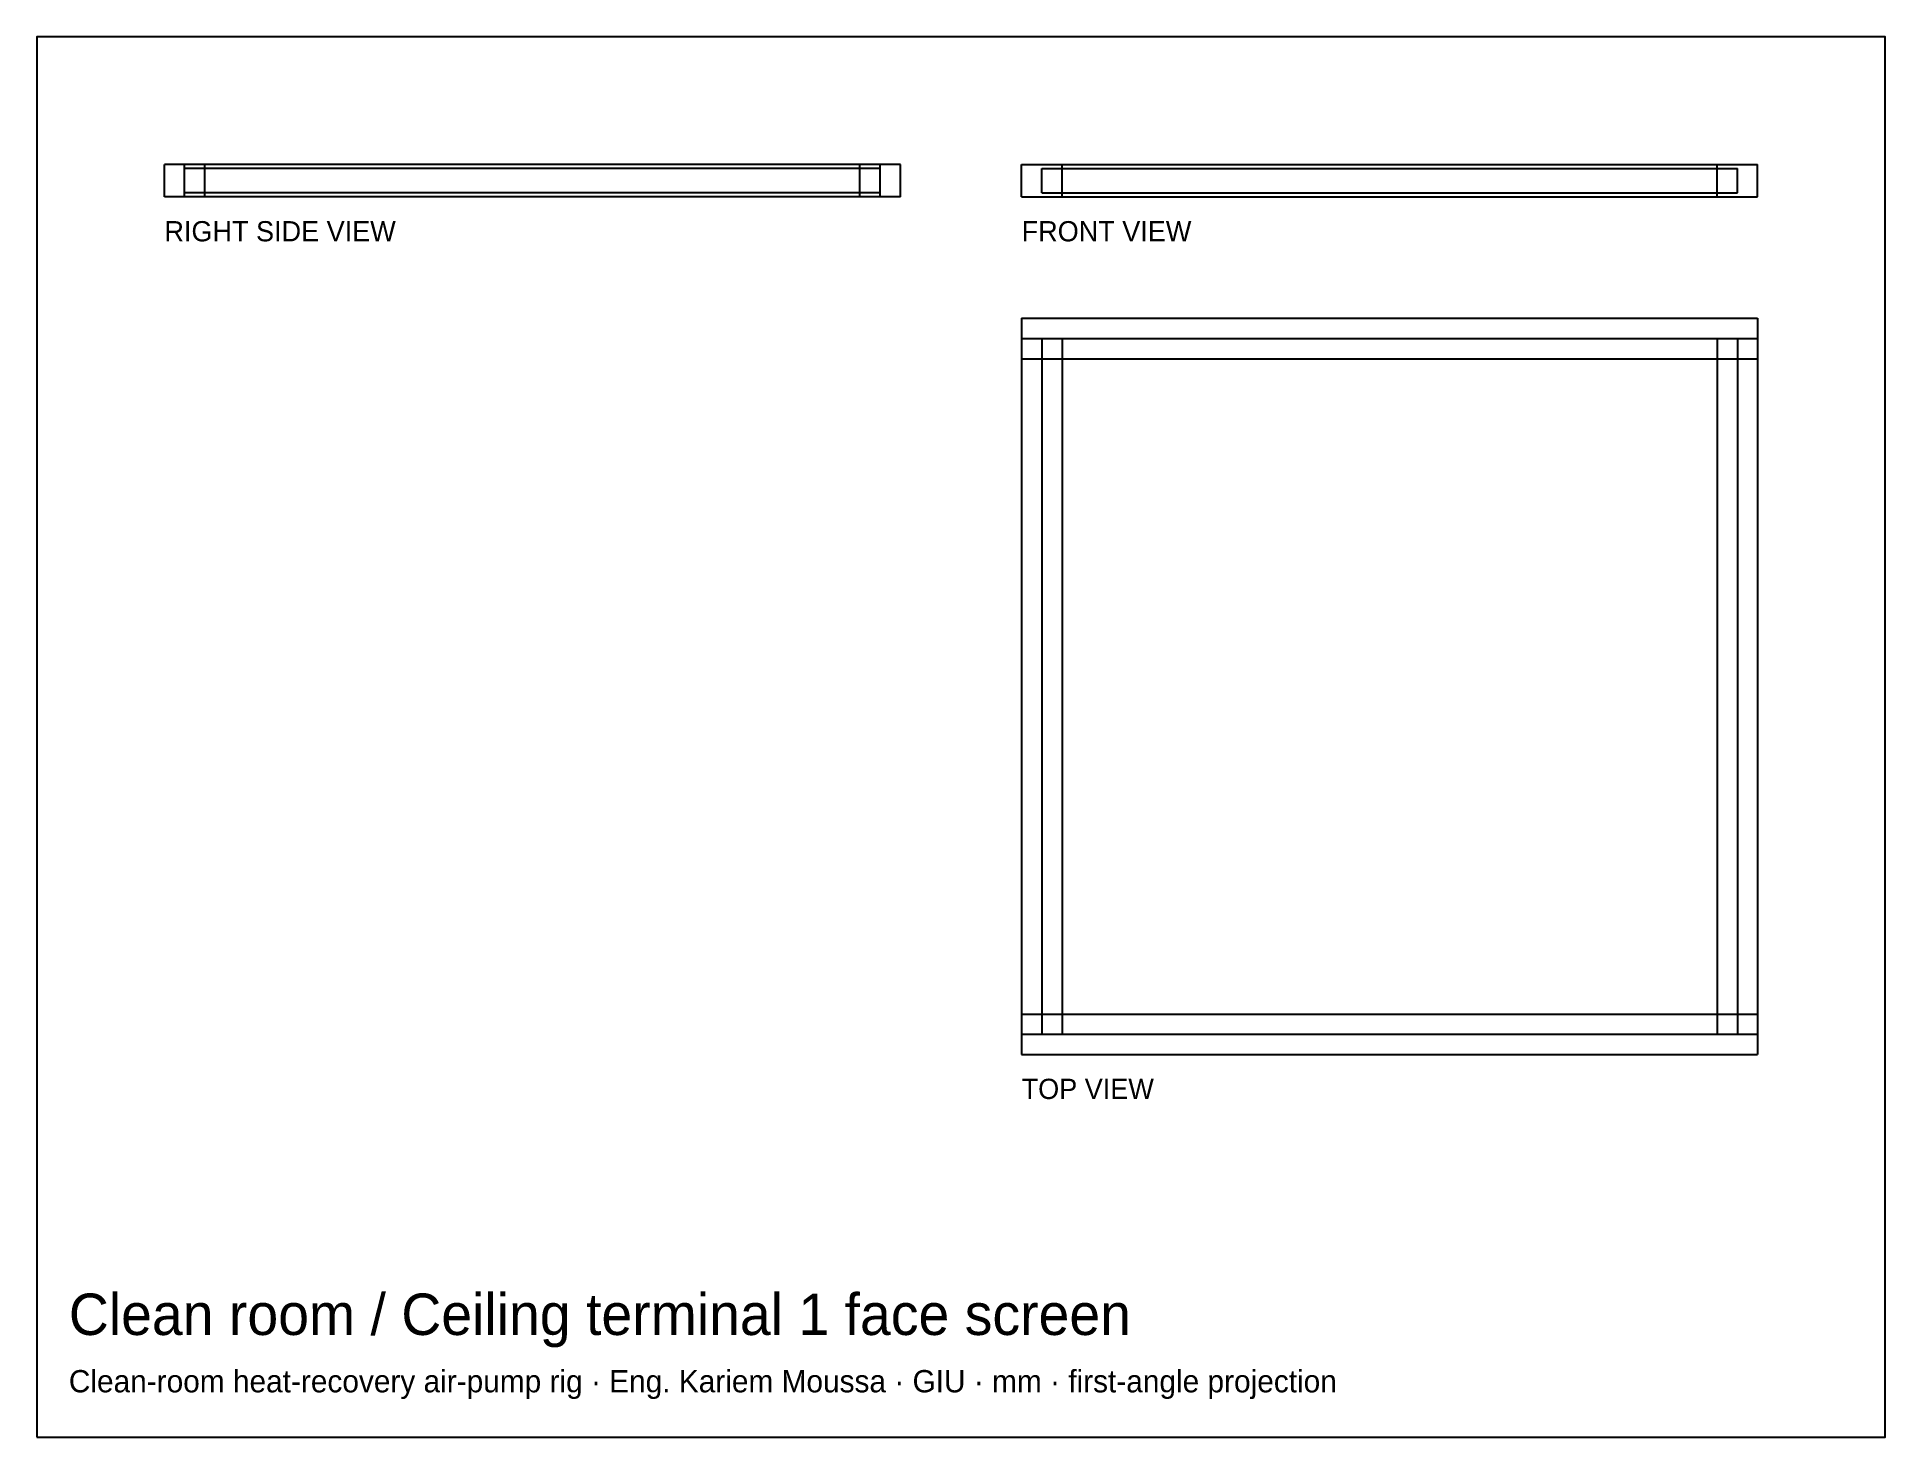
# Model space of a CAD drawing. Header units: millimetres. Extents: x -27 to 201, y 243 to 416.
import ezdxf

# ---------------------------------------------------------------- set-up
doc = ezdxf.new("R2010")
doc.units = ezdxf.units.MM
for name, color, linetype in [('BORDER', 7, 'Continuous'), ('HIDDEN', 8, 'Continuous'), ('TEXT', 5, 'Continuous'), ('VISIBLE', 7, 'Continuous')]:
    doc.layers.add(name, color=color, linetype=linetype)

msp = doc.modelspace()

# ---------------------------------------------------------------- linework, layer by layer
at = {"layer": 'BORDER'}
msp.add_lwpolyline([(-27.26, 243.22), (201.26, 243.22), (201.26, 416.26), (-27.26, 416.26)], close=True, dxfattribs=at)
at = {"layer": 'HIDDEN'}
for points in [[(-6.5, 400.5), (-11.5, 400.5)], [(-11.5, 396.5), (-11.5, 400.5)], [(77, 400.5), (-9, 400.5)], [(-9, 396.5), (-9, 400.5)], [(77, 400.5), (-9, 400.5)], [(-9, 396.5), (-9, 400.5)], [(77, 400.5), (-9, 400.5)], [(-9, 396.5), (-9, 400.5)], [(77, 400), (-9, 400)], [(-9, 397), (-9, 400)], [(77, 400), (-9, 400)], [(-9, 397), (-9, 400)], [(-6.5, 396.5), (-6.5, 400.5)], [(79.5, 400.5), (74.5, 400.5)], [(74.5, 396.5), (74.5, 400.5)], [(77, 396.5), (77, 400.5)], [(77, 396.5), (77, 400.5)], [(77, 396.5), (77, 400.5)], [(77, 397), (77, 400)], [(77, 397), (77, 400)], [(79.5, 396.5), (79.5, 400.5)], [(94.5, 400.5), (185.5, 400.5)], [(94.5, 400.5), (185.5, 400.5)], [(94.5, 396.5), (94.5, 400.5)], [(94.5, 396.5), (94.5, 400.5)], [(94.5, 400.5), (185.5, 400.5)], [(94.5, 396.5), (94.5, 400.5)], [(94.5, 400.5), (99.5, 400.5)], [(94.5, 400.5), (99.5, 400.5)], [(94.5, 396.5), (94.5, 400.5)], [(94.5, 396.5), (94.5, 400.5)], [(97, 400), (183, 400)], [(97, 400), (183, 400)], [(97, 397), (97, 400)], [(97, 397), (97, 400)], [(99.5, 396.5), (99.5, 400.5)], [(99.5, 396.5), (99.5, 400.5)], [(180.5, 400.5), (185.5, 400.5)], [(180.5, 400.5), (185.5, 400.5)], [(180.5, 396.5), (180.5, 400.5)], [(180.5, 396.5), (180.5, 400.5)], [(183, 397), (183, 400)], [(183, 397), (183, 400)], [(185.5, 396.5), (185.5, 400.5)], [(185.5, 396.5), (185.5, 400.5)], [(185.5, 396.5), (185.5, 400.5)], [(185.5, 396.5), (185.5, 400.5)], [(185.5, 396.5), (185.5, 400.5)], [(-6.5, 396.5), (-11.5, 396.5)], [(77, 397), (-9, 397)], [(77, 397), (-9, 397)], [(77, 396.5), (-9, 396.5)], [(77, 396.5), (-9, 396.5)], [(77, 396.5), (-9, 396.5)], [(79.5, 396.5), (74.5, 396.5)], [(94.5, 396.5), (185.5, 396.5)], [(94.5, 396.5), (185.5, 396.5)], [(94.5, 396.5), (185.5, 396.5)], [(94.5, 396.5), (99.5, 396.5)], [(94.5, 396.5), (99.5, 396.5)], [(97, 397), (183, 397)], [(97, 397), (183, 397)], [(180.5, 396.5), (185.5, 396.5)], [(180.5, 396.5), (185.5, 396.5)], [(94.5, 381.5), (185.5, 381.5)], [(94.5, 381.5), (94.5, 376.5)], [(185.5, 381.5), (185.5, 376.5)], [(94.5, 379), (99.5, 379)], [(94.5, 379), (94.5, 293)], [(97, 379), (183, 379)], [(97, 379), (183, 379)], [(97, 379), (97, 293)], [(97, 379), (97, 293)], [(99.5, 379), (99.5, 293)], [(180.5, 379), (185.5, 379)], [(180.5, 379), (180.5, 293)], [(183, 379), (183, 293)], [(183, 379), (183, 293)], [(185.5, 379), (185.5, 293)], [(94.5, 376.5), (185.5, 376.5)], [(94.5, 295.5), (185.5, 295.5)], [(94.5, 295.5), (94.5, 290.5)], [(185.5, 295.5), (185.5, 290.5)], [(94.5, 293), (99.5, 293)], [(97, 293), (183, 293)], [(97, 293), (183, 293)], [(180.5, 293), (185.5, 293)], [(94.5, 290.5), (185.5, 290.5)]]:
    msp.add_lwpolyline(points, dxfattribs=at)
at = {"layer": 'VISIBLE'}
for points in [[(-6.5, 400.5), (-11.5, 400.5)], [(-11.5, 396.5), (-11.5, 400.5)], [(77, 400.5), (-9, 400.5)], [(-9, 396.5), (-9, 400.5)], [(-6.5, 396.5), (-6.5, 400.5)], [(79.5, 400.5), (74.5, 400.5)], [(74.5, 396.5), (74.5, 400.5)], [(77, 396.5), (77, 400.5)], [(79.5, 396.5), (79.5, 400.5)], [(94.5, 400.5), (185.5, 400.5)], [(94.5, 396.5), (94.5, 400.5)], [(185.5, 396.5), (185.5, 400.5)], [(-6.5, 396.5), (-11.5, 396.5)], [(77, 396.5), (-9, 396.5)], [(79.5, 396.5), (74.5, 396.5)], [(94.5, 396.5), (185.5, 396.5)], [(94.5, 381.5), (185.5, 381.5)], [(94.5, 381.5), (94.5, 376.5)], [(185.5, 381.5), (185.5, 376.5)], [(94.5, 379), (99.5, 379)], [(94.5, 379), (94.5, 293)], [(99.5, 379), (99.5, 293)], [(180.5, 379), (185.5, 379)], [(180.5, 379), (180.5, 293)], [(185.5, 379), (185.5, 293)], [(94.5, 376.5), (185.5, 376.5)], [(94.5, 295.5), (185.5, 295.5)], [(94.5, 295.5), (94.5, 290.5)], [(185.5, 295.5), (185.5, 290.5)], [(94.5, 293), (99.5, 293)], [(180.5, 293), (185.5, 293)], [(94.5, 290.5), (185.5, 290.5)]]:
    msp.add_lwpolyline(points, dxfattribs=at)

# ---------------------------------------------------------------- texts
at = {"layer": 'TEXT'}
for s, height, p in [('RIGHT SIDE VIEW', 2.5, (-11.5, 391)), ('FRONT VIEW', 2.5, (94.5, 391)), ('TOP VIEW', 2.5, (94.5, 285)), ('Clean room / Ceiling terminal 1 face screen', 5.122, (-23.32, 255.83)), ('Clean-room heat-recovery air-pump rig · Eng. Kariem Moussa · GIU · mm · first-angle projection', 2.758, (-23.32, 248.74))]:
    msp.add_text(s, height=height, dxfattribs=at).set_placement(p)

doc.saveas('drawing.dxf')
